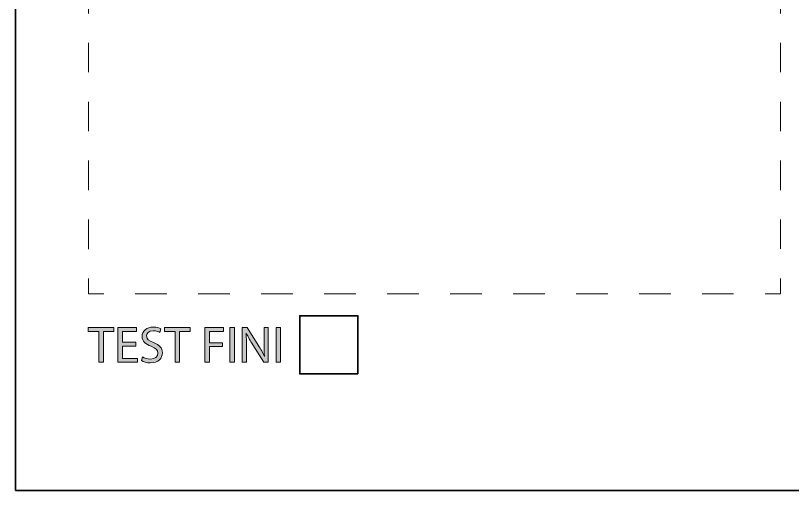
# Model space of a CAD drawing. Header units: inches. Extents: x 1 to 361, y -269 to -21.
# Drawn here: x 1 to 107.6, y -269 to -203.8 of the extents above; entities that cross this region are included whole.
import ezdxf

# ---------------------------------------------------------------- set-up
doc = ezdxf.new("R2010")
doc.units = ezdxf.units.IN
doc.header["$MEASUREMENT"] = 0
for name, pattern in [('AI-Linetype-1', [8.64445, 4.322225, -4.322225]), ('AI-Linetype-2', [8.090077, 4.045039, -4.045039]), ('AI-Linetype-3', [8.64445, 4.322225, -4.322225]), ('AI-Linetype-4', [8.090077, 4.045039, -4.045039])]:
    doc.linetypes.add(name, pattern=pattern)
doc.layers.add('Layer 1', color=7, linetype='Continuous')

# ---------------------------------------------------------------- blocks, each defined once
blk = doc.blocks.new('block 3')
at = {"layer": 'Layer 1', "color": 7, "lineweight": 9}
for points in [[(11, -171.12), (11, -169), (13.12, -169)], [(103.88, -169), (106, -169), (106, -171.12)], [(13.12, -242), (11, -242), (11, -239.88)], [(106, -239.88), (106, -242), (103.88, -242)]]:
    blk.add_lwpolyline(points, dxfattribs=at)
at = {"layer": 'Layer 1', "color": 7, "linetype": 'AI-Linetype-3', "lineweight": 9}
blk.add_lwpolyline([(17.44, -169), (101.72, -169)], dxfattribs=at)
at = {"layer": 'Layer 1', "color": 7, "linetype": 'AI-Linetype-2', "lineweight": 9}
blk.add_lwpolyline([(11, -235.84), (11, -173.14)], dxfattribs=at)
at = {"layer": 'Layer 1', "color": 7, "linetype": 'AI-Linetype-4', "lineweight": 9}
blk.add_lwpolyline([(106, -175.16), (106, -237.86)], dxfattribs=at)
at = {"layer": 'Layer 1', "color": 7, "linetype": 'AI-Linetype-1', "lineweight": 9}
blk.add_lwpolyline([(99.56, -242), (15.28, -242)], dxfattribs=at)
blk = doc.blocks.new('block 2')
at = {"layer": 'Layer 1'}
blk.add_blockref('block 3', (0, 0), dxfattribs=at)
blk = doc.blocks.new('block 16')
at = {"layer": 'Layer 1'}
h = blk.add_hatch(color=7, dxfattribs=at)
h.dxf.hatch_style = 2
h.paths.add_polyline_path([(12.44, -247.17), (10.99, -247.17), (10.99, -246.64), (14.51, -246.64), (14.51, -247.17), (13.06, -247.17), (13.06, -251.4), (12.44, -251.4)])
h = blk.add_hatch(color=7, dxfattribs=at)
h.dxf.hatch_style = 2
h.paths.add_polyline_path([(17.5, -249.17), (15.66, -249.17), (15.66, -250.89), (17.72, -250.89), (17.72, -251.4), (15.04, -251.4), (15.04, -246.64), (17.61, -246.64), (17.61, -247.16), (15.66, -247.16), (15.66, -248.66), (17.5, -248.66)])
h = blk.add_hatch(color=7, dxfattribs=at)
h.dxf.hatch_style = 2
edge = h.paths.add_edge_path()
edge.add_spline(control_points=[(18.44, -250.65), (18.71, -250.83), (19.11, -250.96), (19.53, -250.96), (20.16, -250.96), (20.53, -250.63), (20.53, -250.15), (20.53, -249.71), (20.27, -249.45), (19.63, -249.21), (18.85, -248.93), (18.37, -248.52), (18.37, -247.86), (18.37, -247.12), (18.99, -246.57), (19.91, -246.57), (20.39, -246.57), (20.75, -246.68), (20.96, -246.8), (20.96, -246.8), (20.79, -247.3), (20.79, -247.3), (20.64, -247.21), (20.32, -247.07), (19.89, -247.07), (19.24, -247.07), (18.99, -247.46), (18.99, -247.79), (18.99, -248.23), (19.28, -248.45), (19.94, -248.7), (20.74, -249.02), (21.15, -249.4), (21.15, -250.1), (21.15, -250.84), (20.61, -251.48), (19.49, -251.48), (19.03, -251.48), (18.53, -251.34), (18.27, -251.17), (18.27, -251.17), (18.44, -250.65), (18.44, -250.65)], knot_values=[0, 0, 0, 0, 1, 1, 1, 2, 2, 2, 3, 3, 3, 4, 4, 4, 5, 5, 5, 6, 6, 6, 7, 7, 7, 8, 8, 8, 9, 9, 9, 10, 10, 10, 11, 11, 11, 12, 12, 12, 13, 13, 13, 14, 14, 14, 14], degree=3, periodic=1)
h = blk.add_hatch(color=7, dxfattribs=at)
h.dxf.hatch_style = 2
h.paths.add_polyline_path([(22.9, -247.17), (21.45, -247.17), (21.45, -246.64), (24.97, -246.64), (24.97, -247.17), (23.52, -247.17), (23.52, -251.4), (22.9, -251.4)])
h = blk.add_hatch(color=7, dxfattribs=at)
h.dxf.hatch_style = 2
h.paths.add_polyline_path([(26.99, -246.64), (29.55, -246.64), (29.55, -247.16), (27.61, -247.16), (27.61, -248.74), (29.4, -248.74), (29.4, -249.25), (27.61, -249.25), (27.61, -251.4), (26.99, -251.4)])
h = blk.add_hatch(color=7, dxfattribs=at)
h.dxf.hatch_style = 2
h.paths.add_polyline_path([(31.04, -246.64), (31.04, -251.4), (30.42, -251.4), (30.42, -246.64)])
h = blk.add_hatch(color=7, dxfattribs=at)
h.dxf.hatch_style = 2
edge = h.paths.add_edge_path()
edge.add_spline(control_points=[(32.12, -251.4), (32.12, -251.4), (32.12, -246.64), (32.12, -246.64), (32.12, -246.64), (32.79, -246.64), (32.79, -246.64), (32.79, -246.64), (34.31, -249.05), (34.31, -249.05), (34.66, -249.61), (34.94, -250.11), (35.16, -250.6), (35.16, -250.6), (35.18, -250.59), (35.18, -250.59), (35.12, -249.95), (35.11, -249.37), (35.11, -248.63), (35.11, -248.63), (35.11, -246.64), (35.11, -246.64), (35.11, -246.64), (35.69, -246.64), (35.69, -246.64), (35.69, -246.64), (35.69, -251.4), (35.69, -251.4), (35.69, -251.4), (35.07, -251.4), (35.07, -251.4), (35.07, -251.4), (33.56, -248.99), (33.56, -248.99), (33.23, -248.46), (32.91, -247.91), (32.67, -247.4), (32.67, -247.4), (32.65, -247.41), (32.65, -247.41), (32.69, -248.01), (32.7, -248.58), (32.7, -249.37), (32.7, -249.37), (32.7, -251.4), (32.7, -251.4), (32.7, -251.4), (32.12, -251.4), (32.12, -251.4)], knot_values=[0, 0, 0, 0, 1, 1, 1, 2, 2, 2, 3, 3, 3, 4, 4, 4, 5, 5, 5, 6, 6, 6, 7, 7, 7, 8, 8, 8, 9, 9, 9, 10, 10, 10, 11, 11, 11, 12, 12, 12, 13, 13, 13, 14, 14, 14, 15, 15, 15, 16, 16, 16, 16], degree=3, periodic=1)
h = blk.add_hatch(color=7, dxfattribs=at)
h.dxf.hatch_style = 2
h.paths.add_polyline_path([(37.37, -246.64), (37.37, -251.4), (36.75, -251.4), (36.75, -246.64)])
at = {"layer": 'Layer 1', "lineweight": 0}
for points in [[(12.44, -247.17), (10.99, -247.17), (10.99, -246.64), (14.51, -246.64), (14.51, -247.17), (13.06, -247.17), (13.06, -251.4), (12.44, -251.4), (12.44, -247.17)], [(17.5, -249.17), (15.66, -249.17), (15.66, -250.89), (17.72, -250.89), (17.72, -251.4), (15.04, -251.4), (15.04, -246.64), (17.61, -246.64), (17.61, -247.16), (15.66, -247.16), (15.66, -248.66), (17.5, -248.66), (17.5, -249.17)], [(22.9, -247.17), (21.45, -247.17), (21.45, -246.64), (24.97, -246.64), (24.97, -247.17), (23.52, -247.17), (23.52, -251.4), (22.9, -251.4), (22.9, -247.17)], [(26.99, -246.64), (29.55, -246.64), (29.55, -247.16), (27.61, -247.16), (27.61, -248.74), (29.4, -248.74), (29.4, -249.25), (27.61, -249.25), (27.61, -251.4), (26.99, -251.4), (26.99, -246.64)], [(31.04, -246.64), (31.04, -251.4), (30.42, -251.4), (30.42, -246.64), (31.04, -246.64)], [(37.37, -246.64), (37.37, -251.4), (36.75, -251.4), (36.75, -246.64), (37.37, -246.64)]]:
    blk.add_lwpolyline(points, dxfattribs=at)
for points, knots in [([(18.44, -250.65), (18.71, -250.83), (19.11, -250.96), (19.53, -250.96), (20.16, -250.96), (20.53, -250.63), (20.53, -250.15), (20.53, -249.71), (20.27, -249.45), (19.63, -249.21), (18.85, -248.93), (18.37, -248.52), (18.37, -247.86), (18.37, -247.12), (18.99, -246.57), (19.91, -246.57), (20.39, -246.57), (20.75, -246.68), (20.96, -246.8), (20.96, -246.8), (20.79, -247.3), (20.79, -247.3), (20.64, -247.21), (20.32, -247.07), (19.89, -247.07), (19.24, -247.07), (18.99, -247.46), (18.99, -247.79), (18.99, -248.23), (19.28, -248.45), (19.94, -248.7), (20.74, -249.02), (21.15, -249.4), (21.15, -250.1), (21.15, -250.84), (20.61, -251.48), (19.49, -251.48), (19.03, -251.48), (18.53, -251.34), (18.27, -251.17), (18.27, -251.17), (18.44, -250.65), (18.44, -250.65)], [0, 0, 0, 0, 1, 1, 1, 2, 2, 2, 3, 3, 3, 4, 4, 4, 5, 5, 5, 6, 6, 6, 7, 7, 7, 8, 8, 8, 9, 9, 9, 10, 10, 10, 11, 11, 11, 12, 12, 12, 13, 13, 13, 14, 14, 14, 14]), ([(32.12, -251.4), (32.12, -251.4), (32.12, -246.64), (32.12, -246.64), (32.12, -246.64), (32.79, -246.64), (32.79, -246.64), (32.79, -246.64), (34.31, -249.05), (34.31, -249.05), (34.66, -249.61), (34.94, -250.11), (35.16, -250.6), (35.16, -250.6), (35.18, -250.59), (35.18, -250.59), (35.12, -249.95), (35.11, -249.37), (35.11, -248.63), (35.11, -248.63), (35.11, -246.64), (35.11, -246.64), (35.11, -246.64), (35.69, -246.64), (35.69, -246.64), (35.69, -246.64), (35.69, -251.4), (35.69, -251.4), (35.69, -251.4), (35.07, -251.4), (35.07, -251.4), (35.07, -251.4), (33.56, -248.99), (33.56, -248.99), (33.23, -248.46), (32.91, -247.91), (32.67, -247.4), (32.67, -247.4), (32.65, -247.41), (32.65, -247.41), (32.69, -248.01), (32.7, -248.58), (32.7, -249.37), (32.7, -249.37), (32.7, -251.4), (32.7, -251.4), (32.7, -251.4), (32.12, -251.4), (32.12, -251.4)], [0, 0, 0, 0, 1, 1, 1, 2, 2, 2, 3, 3, 3, 4, 4, 4, 5, 5, 5, 6, 6, 6, 7, 7, 7, 8, 8, 8, 9, 9, 9, 10, 10, 10, 11, 11, 11, 12, 12, 12, 13, 13, 13, 14, 14, 14, 15, 15, 15, 16, 16, 16, 16])]:
    blk.add_open_spline(points, degree=3, knots=knots, dxfattribs=at)

msp = doc.modelspace()

# ---------------------------------------------------------------- linework, layer by layer
at = {"layer": 'Layer 1', "color": 7, "lineweight": 35}
for points in [[(361, -269.01), (1, -269.01), (1, -20.99), (361, -20.99), (361, -269.01)], [(48, -253), (40, -253), (40, -245), (48, -245), (48, -253)]]:
    msp.add_lwpolyline(points, dxfattribs=at)

# ---------------------------------------------------------------- block references
at = {"layer": 'Layer 1'}
for name in ['block 2', 'block 16']:
    msp.add_blockref(name, (0, 0), dxfattribs=at)

doc.saveas('drawing.dxf')
